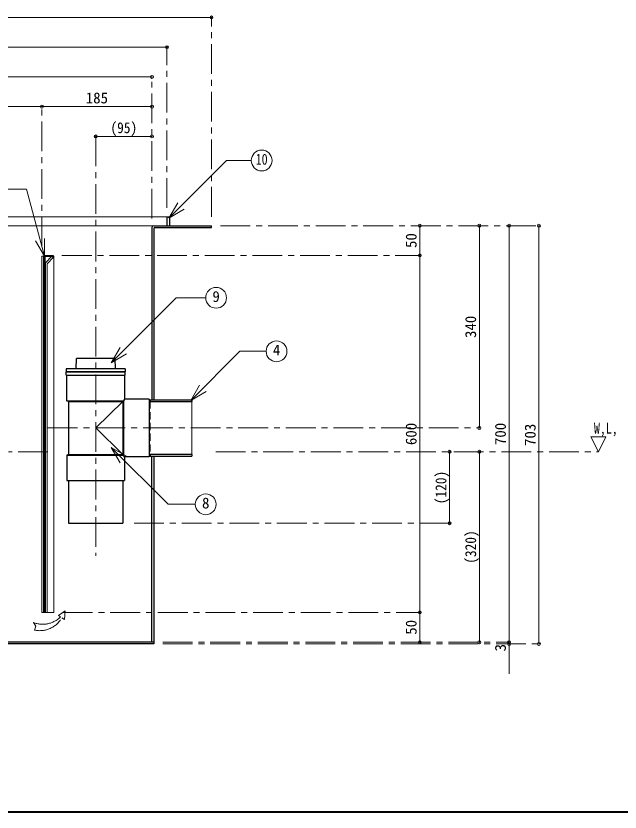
# Model space of a CAD drawing. Units: millimetres at full size, sheet at 1:10. Extents: x -2126 to 1924, y -1326 to 1484.
# Drawn here: x -1124 to -109, y -1326 to 12 of the extents above; entities that cross this region are included whole.
import ezdxf
from ezdxf.enums import TextEntityAlignment as Align

# ---------------------------------------------------------------- set-up
doc = ezdxf.new("R2010")
doc.units = ezdxf.units.MM
doc.header["$LTSCALE"] = 10
doc.header["$PDMODE"] = 32
doc.header["$PDSIZE"] = 5
for name, pattern in [('CHAIN1', [8, 5, -1, 1, -1]), ('DASHED1', [1.8, 1.2, -0.6]), ('DOUBLE_CHAIN1', [8.8, 5, -1, 0.6, -0.6, 0.6, -1])]:
    doc.linetypes.add(name, pattern=pattern)
doc.layers.add('0-0_ﾚｲﾔ1', color=4, linetype='Continuous', lineweight=9)
doc.styles.add('ＭＳ ゴシック', font='')
doc.styles.get('ＭＳ ゴシック').set_extended_font_data('MS Gothic')

msp = doc.modelspace()

# ---------------------------------------------------------------- linework, layer by layer
at = {"layer": '0-0_ﾚｲﾔ1'}
for p, q in [((-794.97, 9.55), (-1694.97, 9.55)), ((-1619.97, -40.45), (-869.97, -40.45)), ((-894.97, -90.45), (-1594.97, -90.45)), ((-1079.97, -140.45), (-1244.97, -140.45)), ((-894.97, -140.45), (-1079.97, -140.45)), ((-989.47, -190.45), (-894.97, -190.45)), ((-1619.97, -325.45), (-869.97, -325.45)), ((-891.97, -340.45), (-1597.97, -340.45)), ((-444.97, -340.45), (-444.97, -390.45)), ((-344.97, -340.45), (-344.97, -680.45)), ((-294.97, -1040.45), (-294.97, -340.45)), ((-244.97, -340.45), (-244.97, -1043.45)), ((-1076.97, -391.95), (-1076.22, -391.95)), ((-1061.22, -391.95), (-1059.97, -391.95)), ((-1059.97, -990.45), (-1059.97, -391.95)), ((-444.97, -990.45), (-444.97, -390.45)), ((-394.97, -840.45), (-394.97, -720.45)), ((-344.97, -720.45), (-344.97, -1040.45)), ((-1076.97, -990.45), (-1076.22, -990.45)), ((-1074.72, -990.45), (-1073.97, -990.45)), ((-1070.97, -990.45), (-1059.97, -990.45)), ((-444.97, -990.45), (-444.97, -1040.45)), ((-294.97, -1093.45), (-294.97, -1040.45))]:
    msp.add_line(p, q, dxfattribs=at)
at = {"layer": '0-0_ﾚｲﾔ1', "linetype": 'CHAIN1'}
for p, q in [((-794.97, -325.45), (-794.97, 9.55)), ((-869.97, -310.45), (-869.97, -40.45)), ((-894.97, -328.45), (-894.97, -90.45)), ((-1079.97, -375.45), (-1079.97, -140.45)), ((-989.47, -190.45), (-989.47, -895.45)), ((-779.97, -340.45), (-244.97, -340.45)), ((-1046.22, -390.45), (-444.97, -390.45)), ((-1069.97, -680.45), (-344.97, -680.45)), ((-787.97, -720.45), (-144.97, -720.45)), ((-394.97, -840.45), (-928.97, -840.45)), ((-1044.97, -990.45), (-444.97, -990.45)), ((-876.97, -1040.45), (-294.97, -1040.45)), ((-876.97, -1043.45), (-244.97, -1043.45))]:
    msp.add_line(p, q, dxfattribs=at)
at = {"layer": '0-0_ﾚｲﾔ1', "color": 7, "lineweight": 18}
for p, q in [((-866.7, -327.77), (-769.85, -230.92)), ((-769.85, -230.92), (-728.16, -230.92)), ((-1146.78, -279.18), (-1105.84, -279.18)), ((-1075.62, -391.93), (-1105.84, -279.18)), ((-866.7, -327.77), (-851.7, -301.79)), ((-866.7, -327.77), (-840.72, -312.77)), ((-1075.62, -391.93), (-1090.62, -365.95)), ((-1075.62, -391.93), (-1075.62, -361.93)), ((-1076.97, -990.45), (-1076.97, -391.95)), ((-1073.09, -402.08), (-1062.97, -391.95)), ((-1070.53, -403.76), (-1060.84, -394.08)), ((-1062.97, -391.95), (-1060.84, -394.08)), ((-1073.97, -404.2), (-1073.97, -990.45)), ((-1070.97, -404.82), (-1070.97, -990.45)), ((-963.6, -571.02), (-948.6, -545.04)), ((-963.6, -571.02), (-937.61, -556.02)), ((-829.91, -634.33), (-814.91, -608.35)), ((-829.91, -634.33), (-803.92, -619.33)), ((-827.97, -635.95), (-827.97, -724.95)), ((-157.47, -695.45), (-144.97, -720.45)), ((-157.47, -695.45), (-132.47, -695.45)), ((-144.97, -720.45), (-132.47, -695.45)), ((-963.64, -713.08), (-948.64, -739.06)), ((-963.64, -713.08), (-937.66, -728.08)), ((-963.64, -713.08), (-868.01, -808.71)), ((-822.18, -808.71), (-868.01, -808.71)), ((-1076.97, -990.45), (-1079.97, -990.45)), ((-1070.97, -990.45), (-1073.97, -990.45))]:
    msp.add_line(p, q, dxfattribs=at)
at = {"layer": '0-0_ﾚｲﾔ1', "color": 5, "lineweight": 25}
for p, q in [((-869.97, -325.45), (-869.97, -340.45)), ((-869.97, -325.45), (-864.97, -325.45)), ((-864.97, -340.45), (-864.97, -325.45)), ((-894.97, -343.45), (-894.97, -632.95)), ((-891.97, -340.45), (-794.97, -340.45)), ((-891.97, -344.95), (-891.97, -632.95)), ((-890.47, -343.45), (-794.97, -343.45)), ((-794.97, -343.45), (-794.97, -340.45)), ((-1076.22, -391.95), (-1076.22, -990.45)), ((-1074.72, -390.45), (-1061.22, -390.45)), ((-1074.72, -392.7), (-1074.72, -990.45)), ((-1073.97, -391.95), (-1061.22, -391.95)), ((-1061.22, -390.45), (-1061.22, -391.95)), ((-1022.47, -580.95), (-1021.97, -563.95)), ((-956.97, -563.95), (-1021.97, -563.95)), ((-956.47, -580.95), (-956.97, -563.95)), ((-939.97, -580.95), (-1038.97, -580.95)), ((-1038.97, -580.95), (-1038.97, -585.45)), ((-1038.97, -585.45), (-939.97, -585.45)), ((-1038.97, -585.95), (-939.97, -585.95)), ((-1038.97, -591.45), (-1038.97, -585.95)), ((-939.97, -580.95), (-939.97, -585.45)), ((-939.97, -591.45), (-939.97, -585.95)), ((-1038.97, -591.45), (-939.97, -591.45)), ((-1037.97, -591.95), (-940.97, -591.95)), ((-1037.97, -634.95), (-1037.97, -591.95)), ((-940.97, -591.95), (-940.97, -631.95)), ((-1037.97, -634.95), (-942.97, -634.95)), ((-1034.97, -635.95), (-1037.97, -634.95)), ((-1034.97, -635.95), (-943.97, -635.95)), ((-1034.97, -635.95), (-1034.97, -724.95)), ((-943.97, -635.95), (-942.97, -634.95)), ((-943.97, -635.95), (-943.97, -724.95)), ((-940.97, -631.95), (-942.97, -634.95)), ((-942.97, -634.95), (-942.97, -725.95)), ((-899.97, -631.95), (-940.97, -631.95)), ((-899.97, -631.95), (-899.97, -728.95)), ((-899.97, -635.95), (-827.97, -635.95)), ((-897.97, -632.95), (-827.97, -632.95)), ((-897.97, -632.95), (-897.97, -635.95)), ((-827.97, -632.95), (-827.97, -635.95)), ((-1034.97, -724.95), (-1037.97, -725.95)), ((-1037.97, -725.95), (-942.97, -725.95)), ((-1037.97, -725.95), (-1037.97, -768.95)), ((-1034.97, -724.95), (-943.97, -724.95)), ((-943.97, -724.95), (-942.97, -725.95)), ((-940.97, -728.95), (-942.97, -725.95)), ((-940.97, -728.95), (-940.97, -768.95)), ((-899.97, -728.95), (-940.97, -728.95)), ((-827.97, -724.95), (-899.97, -724.95)), ((-897.97, -724.95), (-897.97, -727.95)), ((-897.97, -727.95), (-827.97, -727.95)), ((-894.97, -1040.45), (-894.97, -727.95)), ((-891.97, -727.95), (-891.97, -1043.45)), ((-827.97, -724.95), (-827.97, -727.95)), ((-1037.97, -768.95), (-940.97, -768.95)), ((-943.97, -768.95), (-943.97, -840.45)), ((-1074.72, -990.45), (-1076.22, -990.45)), ((-891.97, -1040.45), (-1597.97, -1040.45)), ((-891.97, -1043.45), (-1597.97, -1043.45))]:
    msp.add_line(p, q, dxfattribs=at)
at = {"layer": '0-0_ﾚｲﾔ1', "linetype": 'DASHED1'}
msp.add_line((-897.97, -635.95), (-897.97, -724.95), dxfattribs=at)
at = {"layer": '0-0_ﾚｲﾔ1', "linetype": 'DOUBLE_CHAIN1'}
for p, q in [((-1069.97, -720.45), (-1594.97, -720.45)), ((-1051.89, -995.55), (-1040.72, -987.91)), ((-1042.21, -1002.25), (-1040.72, -987.91)), ((-1051.89, -995.55), (-1048.42, -997.95)), ((-1046.38, -999.36), (-1042.21, -1002.25))]:
    msp.add_line(p, q, dxfattribs=at)
at = {"layer": '0-0_ﾚｲﾔ1', "color": 1, "lineweight": 40}
msp.add_line((1923.78, -1325.95), (-2126.22, -1325.95), dxfattribs=at)
at = {"layer": '0-0_ﾚｲﾔ1', "color": 7, "lineweight": 18}
for points in [[(-1079.97, -990.45), (-1079.97, -391.95), (-1076.97, -391.95)], [(-963.6, -571.02), (-854.19, -461.61), (-804.72, -461.61)], [(-829.91, -634.33), (-747.18, -551.6), (-703.17, -551.6)]]:
    msp.add_lwpolyline(points, dxfattribs=at)
at = {"layer": '0-0_ﾚｲﾔ1'}
msp.add_lwpolyline([(-943.97, -635.95), (-989.47, -680.45), (-943.97, -724.95)], dxfattribs=at)
at = {"layer": '0-0_ﾚｲﾔ1', "color": 5, "lineweight": 25}
msp.add_lwpolyline([(-1034.97, -768.95), (-1034.97, -840.45), (-943.97, -840.45)], dxfattribs=at)
at = {"layer": '0-0_ﾚｲﾔ1', "linetype": 'DOUBLE_CHAIN1'}
msp.add_lwpolyline([(-1094.29, -1007.48), (-1090.02, -1013.34), (-1092.45, -1020.16)], dxfattribs=at)
at = {"layer": '0-0_ﾚｲﾔ1', "color": 7, "lineweight": 18}
for centre in [(-710.66, -230.92), (-787.22, -461.61), (-685.67, -551.6), (-804.68, -808.71)]:
    msp.add_circle(centre, 17.5, dxfattribs=at)
at = {"layer": '0-0_ﾚｲﾔ1', "color": 5, "lineweight": 25}
for centre, radius in [((-891.97, -343.45), 3), ((-890.47, -344.95), 1.5), ((-1074.72, -391.95), 1.5), ((-1073.97, -392.7), 0.75)]:
    msp.add_arc(centre, radius, 90, 180, dxfattribs=at)
at = {"layer": '0-0_ﾚｲﾔ1', "color": 7, "lineweight": 18}
for centre, radius in [((-1070.97, -404.2), 3), ((-1069.47, -404.82), 1.5)]:
    msp.add_arc(centre, radius, 135, 180, dxfattribs=at)
at = {"layer": '0-0_ﾚｲﾔ1', "linetype": 'DOUBLE_CHAIN1'}
for centre, radius, start, end in [((-1078.88, -966.53), 43.76, 249.37581, 314.10079), ((-1083.61, -978.32), 42.76, 258.06872, 330.51954)]:
    msp.add_arc(centre, radius, start, end, dxfattribs=at)
at = {"layer": '0-0_ﾚｲﾔ1', "color": 1}
for p in [(-794.97, 9.55), (-869.97, -40.45), (-894.97, -90.45), (-1079.97, -140.45), (-894.97, -140.45), (-989.47, -190.45), (-894.97, -190.45), (-444.97, -340.45), (-344.97, -340.45), (-294.97, -340.45), (-244.97, -340.45), (-444.97, -390.45), (-344.97, -680.45), (-394.97, -720.45), (-344.97, -720.45), (-394.97, -840.45), (-444.97, -990.45), (-444.97, -1040.45), (-344.97, -1040.45), (-294.97, -1040.45), (-294.97, -1043.45), (-244.97, -1043.45)]:
    msp.add_point(p, dxfattribs=at)

# ---------------------------------------------------------------- texts
at = {"layer": '0-0_ﾚｲﾔ1', "color": 7, "style": 'ＭＳ ゴシック'}
for s, p in [('185', (-1006.22, -140.45)), ('9', (-793.47, -474.11)), ('4', (-691.92, -564.1)), ('8', (-810.93, -821.21))]:
    msp.add_text(s, height=18.33, dxfattribs=at).set_placement(p, align=Align.BOTTOM_LEFT)
for s, width, p in [('(95)', 0.9, (-964.72, -190.45)), ('10', 0.8, (-720.66, -243.42)), ('W,L,', 0.8, (-152.47, -695.45))]:
    msp.add_text(s, height=18.33, dxfattribs=dict(at, width=width)).set_placement(p, align=Align.BOTTOM_LEFT)
for s, p in [('50', (-444.97, -377.95)), ('340', (-344.97, -529.2)), ('600', (-444.97, -709.2)), ('700', (-294.97, -709.2)), ('703', (-244.97, -710.7)), ('50', (-444.97, -1027.95)), ('3', (-294.97, -1055.95))]:
    msp.add_text(s, height=18.33, rotation=90, dxfattribs=at).set_placement(p, align=Align.BOTTOM_LEFT)
at = {"layer": '0-0_ﾚｲﾔ1', "color": 7, "style": 'ＭＳ ゴシック', "width": 0.9}
for s, p in [('(120)', (-394.97, -808.58)), ('(320)', (-344.97, -908.58))]:
    msp.add_text(s, height=18.33, rotation=90, dxfattribs=at).set_placement(p, align=Align.BOTTOM_LEFT)

doc.saveas('drawing.dxf')
